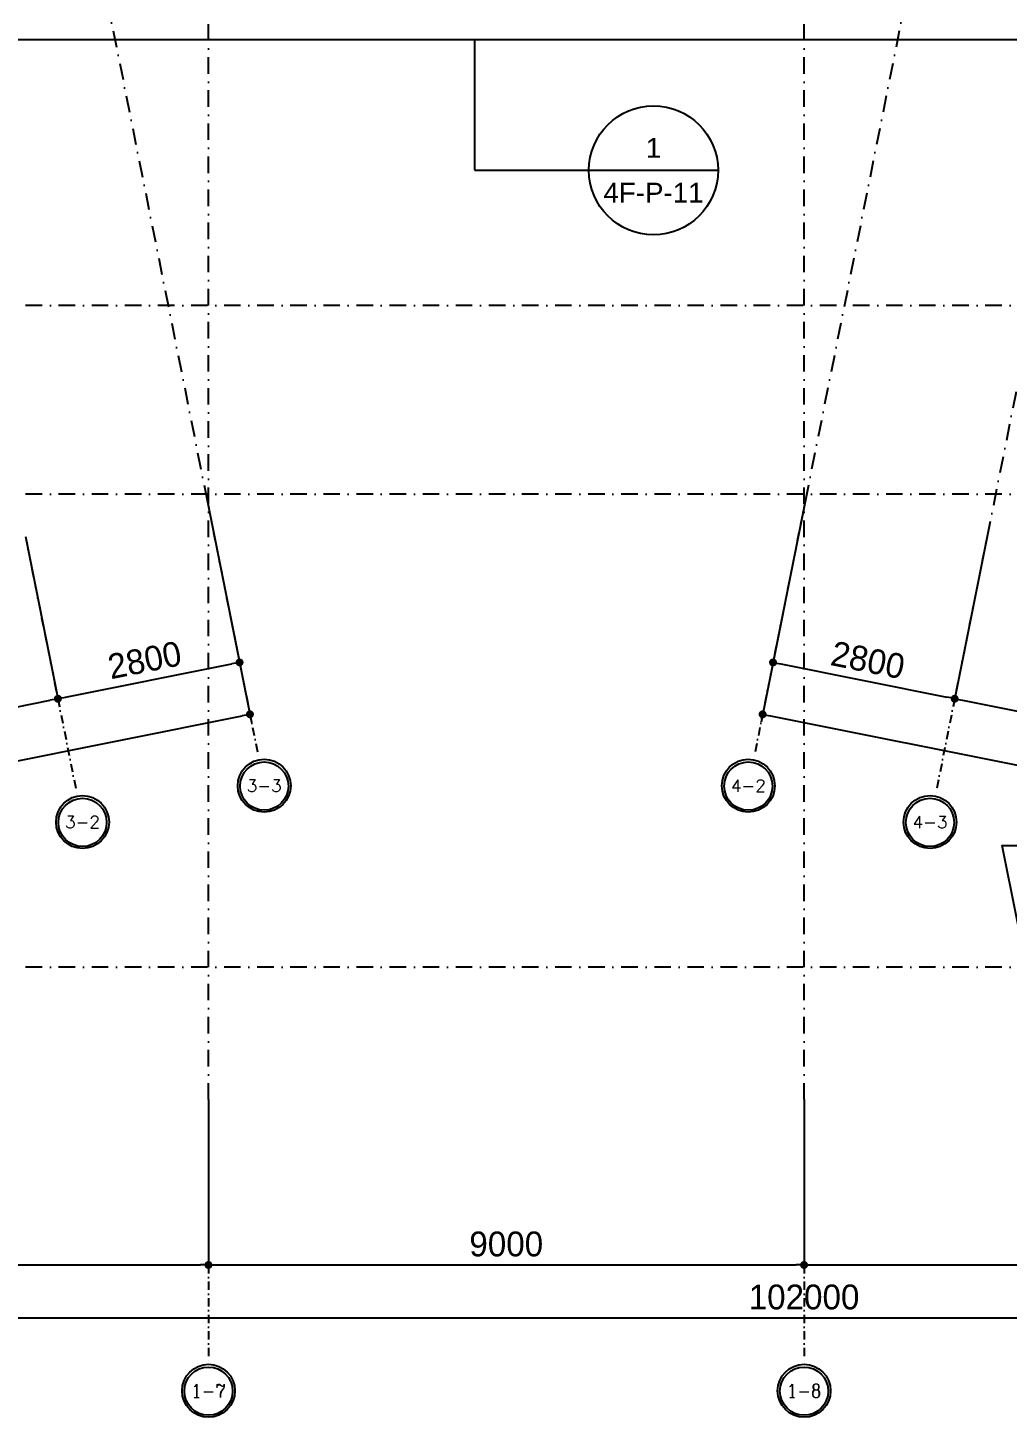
# Model space of a CAD drawing. Extents: x -354516 to 794396, y -401250 to -150594.
# Drawn here: x -7231 to 7570, y -401250 to -380252 of the extents above; entities that cross this region are included whole.
import ezdxf
from ezdxf.enums import TextEntityAlignment as Align

# ---------------------------------------------------------------- set-up
doc = ezdxf.new("R2010")
doc.units = 0
doc.header["$LTSCALE"] = 1000
doc.header["$MEASUREMENT"] = 0
for name, pattern in [('DASH', [0.35, 0.25, -0.1]), ('DASHDOT2', [0.5, 0.25, -0.125, 0, -0.125]), ('DOTE', [2.42, 2, -0.2, 0.02, -0.2])]:
    doc.linetypes.add(name, pattern=pattern)
for name, color, linetype in [('0-吊顶', 6, 'Continuous'), ('5', 5, 'Continuous'), ('A-轴线1', 1, 'DOTE'), ('AXIS', 35, 'Continuous'), ('AXIS_TEXT', 7, 'Continuous'), ('P-完成面', 4, 'Continuous'), ('墙体', 7, 'Continuous')]:
    doc.layers.add(name, color=color, linetype=linetype)
doc.styles.add('510p-03$0$Arial_2', font='arial.ttf', dxfattribs={"height": 6.392964})
doc.styles.add('_TCH_AXIS', font='COMPLEX', dxfattribs={"bigfont": 'GBCBIG'})
doc.styles.add('COMPLEX', font='COMPLEX')
doc.styles.add('Word-n', font='stylu.ttf')
doc.dimstyles.new('1-150', dxfattribs={"dimscale": 150, "dimtxt": 2.5, "dimasz": 0.8, "dimexe": 0.8, "dimexo": 0, "dimgap": 0.8, "dimtad": 1, "dimdec": 0, "dimzin": 0, "dimdsep": 46, "dimtxsty": 'Word-n', "dimblk": 'DOT', "dimcen": 0, "dimclrd": 137, "dimclre": 137, "dimclrt": 35, "dimadec": 4, "dimazin": 0, "dimtfac": 1, "dimtdec": 0, "dimtofl": 0, "dimtmove": 2, "dimatfit": 3, "dimldrblk": 'A', "dimfxl": 0, "dimtolj": 1, "dimtzin": 0, "dimarcsym": 0})

# ---------------------------------------------------------------- blocks, each defined once
blk = doc.blocks.new('_AXISO')
blk.add_circle((0, 0), 0.5)
at = {"layer": 'AXIS_TEXT', "style": 'COMPLEX', "width": 1.041667}
blk.add_attdef('A', text='', height=0.56, dxfattribs=at).set_placement((-0.25, -0.28), (0.25, -0.28), align=Align.FIT)
blk = doc.blocks.new('_Dot')
at = {"color": 0, "linetype": 'ByBlock', "lineweight": -2}
blk.add_line((-0.5, 0), (-1, 0), dxfattribs=at)
at = {"color": 0, "linetype": 'ByBlock', "const_width": 0.5}
blk.add_lwpolyline([(-0.25, 0, 1), (0.25, 0, 1)], format="xyb", close=True, dxfattribs=at)
blk = doc.blocks.new('*D210')
at = {"layer": 'Defpoints', "color": 0}
for p in [(-4564, -11413), (97436, -11413), (97436, -14713)]:
    blk.add_point(p, dxfattribs=at)
at = {"layer": '墙体', "color": 137, "lineweight": -2}
for p, q in [((-4564, -11413), (-4564, -14833)), ((97436, -11413), (97436, -14833)), ((-4444, -14713), (97316, -14713))]:
    blk.add_line(p, q, dxfattribs=at)
at = {"layer": '墙体', "color": 137, "lineweight": -2, "xscale": 120, "yscale": 120, "zscale": 120, "rotation": 180}
blk.add_blockref('_Dot', (-4564, -14713), dxfattribs=at)
at = {"layer": '墙体', "color": 137, "lineweight": -2, "xscale": 120, "yscale": 120, "zscale": 120}
blk.add_blockref('_Dot', (97436, -14713), dxfattribs=at)
at = {"layer": '墙体', "color": 35, "insert": (46436, -14399), "char_height": 375, "attachment_point": 5, "style": 'Word-n'}
blk.add_mtext('\\A1;102000', dxfattribs=at)
blk = doc.blocks.new('A')
at = {"color": 134}
for p, q in [((-0.37, 0), (-2.13, 0)), ((-1.44, 1.15), (-1.09, 1.44)), ((-1.44, 1.15), (-0.37, 0)), ((-1.44, -1.15), (-0.37, 0)), ((-1.09, 1.44), (0, 0)), ((-1.09, -1.44), (0, 0)), ((-1.44, -1.15), (-1.09, -1.44))]:
    blk.add_line(p, q, dxfattribs=at)
for points in [[(-1.44, 1.15), (-1.09, 1.44), (-0.37, 0), (0, 0)], [(-1.44, -1.15), (-1.09, -1.44), (-0.37, 0), (0, 0)]]:
    blk.add_solid(points, dxfattribs=at)
blk = doc.blocks.new('*D215')
at = {"layer": 'Defpoints', "color": 0}
for p in [(28436, -11413), (37436, -11413), (37436, -13913)]:
    blk.add_point(p, dxfattribs=at)
at = {"layer": '墙体', "color": 137, "lineweight": -2}
for p, q in [((28436, -11413), (28436, -14033)), ((37436, -11413), (37436, -14033)), ((28556, -13913), (37316, -13913))]:
    blk.add_line(p, q, dxfattribs=at)
at = {"layer": '墙体', "color": 137, "lineweight": -2, "xscale": 120, "yscale": 120, "zscale": 120, "rotation": 180}
blk.add_blockref('_Dot', (28436, -13913), dxfattribs=at)
at = {"layer": '墙体', "color": 137, "lineweight": -2, "xscale": 120, "yscale": 120, "zscale": 120}
blk.add_blockref('_Dot', (37436, -13913), dxfattribs=at)
at = {"layer": '墙体', "color": 35, "insert": (32936, -13598), "char_height": 375, "attachment_point": 5, "style": 'Word-n'}
blk.add_mtext('\\A1;9000', dxfattribs=at)
blk = doc.blocks.new('*D216')
at = {"layer": 'Defpoints', "color": 0}
for p in [(37436, -11413), (46436, -11413), (46436, -13913)]:
    blk.add_point(p, dxfattribs=at)
at = {"layer": '墙体', "color": 137, "lineweight": -2}
for p, q in [((37436, -11413), (37436, -14033)), ((46436, -11413), (46436, -14033)), ((37556, -13913), (46316, -13913))]:
    blk.add_line(p, q, dxfattribs=at)
at = {"layer": '墙体', "color": 137, "lineweight": -2, "xscale": 120, "yscale": 120, "zscale": 120, "rotation": 180}
blk.add_blockref('_Dot', (37436, -13913), dxfattribs=at)
at = {"layer": '墙体', "color": 137, "lineweight": -2, "xscale": 120, "yscale": 120, "zscale": 120}
blk.add_blockref('_Dot', (46436, -13913), dxfattribs=at)
at = {"layer": '墙体', "color": 35, "insert": (41936, -13598), "char_height": 375, "attachment_point": 5, "style": 'Word-n'}
blk.add_mtext('\\A1;9000', dxfattribs=at)
blk = doc.blocks.new('*D217')
at = {"layer": 'Defpoints', "color": 0}
for p in [(46436, -11413), (55436, -11413), (55436, -13913)]:
    blk.add_point(p, dxfattribs=at)
at = {"layer": '墙体', "color": 137, "lineweight": -2}
for p, q in [((46436, -11413), (46436, -14033)), ((55436, -11413), (55436, -14033)), ((46556, -13913), (55316, -13913))]:
    blk.add_line(p, q, dxfattribs=at)
at = {"layer": '墙体', "color": 137, "lineweight": -2, "xscale": 120, "yscale": 120, "zscale": 120, "rotation": 180}
blk.add_blockref('_Dot', (46436, -13913), dxfattribs=at)
at = {"layer": '墙体', "color": 137, "lineweight": -2, "xscale": 120, "yscale": 120, "zscale": 120}
blk.add_blockref('_Dot', (55436, -13913), dxfattribs=at)
at = {"layer": '墙体', "color": 35, "insert": (50936, -13598), "char_height": 375, "attachment_point": 5, "style": 'Word-n'}
blk.add_mtext('\\A1;9000', dxfattribs=at)
blk = doc.blocks.new('*D173')
at = {"layer": 'Defpoints', "color": 0}
for p in [(37416, -2355), (23394, -5160), (38063, -5591)]:
    blk.add_point(p, dxfattribs=at)
at = {"layer": '墙体', "color": 137, "lineweight": -2}
for p, q in [((37416, -2355), (38087, -5709)), ((23394, -5160), (24064, -8513)), ((24158, -8372), (37945, -5615))]:
    blk.add_line(p, q, dxfattribs=at)
at = {"layer": '墙体', "color": 137, "lineweight": -2, "xscale": 120, "yscale": 120, "zscale": 120}
for p, rotation in [((38063, -5591), 11.30993247402018), ((24041, -8396), 191.3099324740202)]:
    blk.add_blockref('_Dot', p, dxfattribs=dict(at, rotation=rotation))
at = {"layer": '墙体', "color": 35, "insert": (30990, -6682), "char_height": 375, "attachment_point": 5, "rotation": 11.3099, "style": 'Word-n'}
blk.add_mtext('\\A1;14300', dxfattribs=at)
blk = doc.blocks.new('*D174')
at = {"layer": 'Defpoints', "color": 0}
for p in [(34670, -2904), (23394, -5160), (35161, -5356)]:
    blk.add_point(p, dxfattribs=at)
at = {"layer": '墙体', "color": 137, "lineweight": -2}
for p, q in [((34670, -2904), (35184, -5473)), ((23394, -5160), (23907, -7729)), ((24002, -7588), (35043, -5379))]:
    blk.add_line(p, q, dxfattribs=at)
at = {"layer": '墙体', "color": 137, "lineweight": -2, "xscale": 120, "yscale": 120, "zscale": 120}
for p, rotation in [((35161, -5356), 11.30993247402018), ((23884, -7611), 191.3099324740202)]:
    blk.add_blockref('_Dot', p, dxfattribs=dict(at, rotation=rotation))
at = {"layer": '墙体', "color": 35, "insert": (29460, -6173), "char_height": 375, "attachment_point": 5, "rotation": 11.3099, "style": 'Word-n'}
blk.add_mtext('\\A1;11500', dxfattribs=at)
blk = doc.blocks.new('*D175')
at = {"layer": 'Defpoints', "color": 0}
for p in [(37416, -2355), (34670, -2904), (37906, -4807)]:
    blk.add_point(p, dxfattribs=at)
at = {"layer": '墙体', "color": 137, "lineweight": -2}
for p, q in [((37416, -2355), (37930, -4924)), ((34670, -2904), (35184, -5473)), ((35278, -5332), (37788, -4830))]:
    blk.add_line(p, q, dxfattribs=at)
at = {"layer": '墙体', "color": 137, "lineweight": -2, "xscale": 120, "yscale": 120, "zscale": 120}
for p, rotation in [((37906, -4807), 11.30993247402021), ((35161, -5356), 191.3099324740202)]:
    blk.add_blockref('_Dot', p, dxfattribs=dict(at, rotation=rotation))
at = {"layer": '墙体', "color": 35, "insert": (36471, -4772), "char_height": 375, "attachment_point": 5, "rotation": 11.3099, "style": 'Word-n'}
blk.add_mtext('\\A1;2800', dxfattribs=at)
blk = doc.blocks.new('*D180')
at = {"layer": 'Defpoints', "color": 0}
for p in [(46457, -2355), (60479, -5160), (59832, -8396)]:
    blk.add_point(p, dxfattribs=at)
at = {"layer": '墙体', "color": 137, "lineweight": -2}
for p, q in [((46457, -2355), (45786, -5709)), ((60479, -5160), (59808, -8513)), ((45927, -5615), (59714, -8372))]:
    blk.add_line(p, q, dxfattribs=at)
at = {"layer": '墙体', "color": 137, "lineweight": -2, "xscale": 120, "yscale": 120, "zscale": 120}
for p, rotation in [((45810, -5591), 168.6900675259798), ((59832, -8396), 348.6900675259798)]:
    blk.add_blockref('_Dot', p, dxfattribs=dict(at, rotation=rotation))
at = {"layer": '墙体', "color": 35, "insert": (52883, -6682), "char_height": 375, "attachment_point": 5, "rotation": 348.6901, "style": 'Word-n'}
blk.add_mtext('\\A1;14300', dxfattribs=at)
blk = doc.blocks.new('*D181')
at = {"layer": 'Defpoints', "color": 0}
for p in [(46457, -2355), (49203, -2904), (48712, -5356)]:
    blk.add_point(p, dxfattribs=at)
at = {"layer": '墙体', "color": 137, "lineweight": -2}
for p, q in [((46457, -2355), (45943, -4924)), ((49203, -2904), (48689, -5473)), ((46084, -4830), (48595, -5332))]:
    blk.add_line(p, q, dxfattribs=at)
at = {"layer": '墙体', "color": 137, "lineweight": -2, "xscale": 120, "yscale": 120, "zscale": 120}
for p, rotation in [((45967, -4807), 168.6900675259798), ((48712, -5356), 348.6900675259798)]:
    blk.add_blockref('_Dot', p, dxfattribs=dict(at, rotation=rotation))
at = {"layer": '墙体', "color": 35, "insert": (47401, -4772), "char_height": 375, "attachment_point": 5, "rotation": 348.6901, "style": 'Word-n'}
blk.add_mtext('\\A1;2800', dxfattribs=at)
blk = doc.blocks.new('*D182')
at = {"layer": 'Defpoints', "color": 0}
for p in [(49203, -2904), (60479, -5160), (59989, -7611)]:
    blk.add_point(p, dxfattribs=at)
at = {"layer": '墙体', "color": 137, "lineweight": -2}
for p, q in [((49203, -2904), (48689, -5473)), ((60479, -5160), (59965, -7729)), ((48830, -5379), (59871, -7588))]:
    blk.add_line(p, q, dxfattribs=at)
at = {"layer": '墙体', "color": 137, "lineweight": -2, "xscale": 120, "yscale": 120, "zscale": 120}
for p, rotation in [((48712, -5356), 168.6900675259798), ((59989, -7611), 348.6900675259798)]:
    blk.add_blockref('_Dot', p, dxfattribs=dict(at, rotation=rotation))
at = {"layer": '墙体', "color": 35, "insert": (54413, -6173), "char_height": 375, "attachment_point": 5, "rotation": 348.6901, "style": 'Word-n'}
blk.add_mtext('\\A1;11500', dxfattribs=at)
blk = doc.blocks.new('510p-03$0$SameDrawingTag')
blk.add_line((-6.5, 0), (6.5, 0))
blk.add_circle((0, 0), 6.5)
at = {"style": '510p-03$0$Arial_2'}
blk.add_attdef('DWG#', text='', height=2.5, dxfattribs=at).set_placement((0, 3.25), align=Align.MIDDLE_CENTER)
blk = doc.blocks.new('GRID')
at = {"layer": '5', "color": 250, "ltscale": 2}
for centre in [(38278.8, -6675.6), (45594, -6675.6), (35533.1, -7224.8), (48339.6, -7224.8), (37436.4, -15819.3), (46436.4, -15819.3)]:
    blk.add_circle(centre, 364.6, dxfattribs=at)
at = {"layer": '墙体', "color": 250, "linetype": 'DASHDOT2', "lineweight": -3}
for p, q in [((20697.5, 81236.4), (37415.8, -2355.2)), ((63175.2, 81236.4), (46456.9, -2355.2)), ((65920.9, 80687.3), (49202.5, -2904.3)), ((37436.4, -11413.5), (37436.4, 36586.5)), ((46436.4, -11413.5), (46436.4, 36586.5)), ((107436.4, 586.5), (-19063.6, 586.5)), ((107436.4, -2263.5), (-19063.6, -2263.5)), ((107436.4, -9413.5), (-19063.6, -9413.5))]:
    blk.add_line(p, q, dxfattribs=at)
at = {"layer": '墙体', "color": 35, "linetype": 'DASHDOT2', "ltscale": 0.5}
for p, q in [((37415.8, -2355.2), (38200.3, -6277.5)), ((46456.9, -2355.2), (45672.5, -6277.5)), ((34670.2, -2904.3), (35454.7, -6826.6)), ((49202.5, -2904.3), (48418.1, -6826.6)), ((37436.4, -11413.5), (37436.4, -15413.5)), ((46436.4, -11413.5), (46436.4, -15413.5))]:
    blk.add_line(p, q, dxfattribs=at)
at = {"layer": 'AXIS'}
ref = blk.add_blockref('_AXISO', (38278.8, -6669.8), dxfattribs=dict(at, xscale=800, yscale=800, zscale=800))
ref.add_attrib('A', '3-3', dxfattribs={"layer": 'AXIS_TEXT', "height": 187.78, "style": '_TCH_AXIS'}).set_placement((38015, -6763.6), (38542.5, -6763.6), align=Align.FIT)
ref = blk.add_blockref('_AXISO', (45594, -6669.8), dxfattribs=dict(at, xscale=800, yscale=800, zscale=800))
ref.add_attrib('A', '4-2', dxfattribs={"layer": 'AXIS_TEXT', "height": 182.29, "style": '_TCH_AXIS'}).set_placement((45329.3, -6760.9), (45858.8, -6760.9), align=Align.FIT)
ref = blk.add_blockref('_AXISO', (35533.1, -7218.9), dxfattribs=dict(at, xscale=800, yscale=800, zscale=800))
ref.add_attrib('A', '3-2', dxfattribs={"layer": 'AXIS_TEXT', "height": 187.78, "style": '_TCH_AXIS'}).set_placement((35269.3, -7312.8), (35796.9, -7312.8), align=Align.FIT)
ref = blk.add_blockref('_AXISO', (48339.6, -7218.9), dxfattribs=dict(at, xscale=800, yscale=800, zscale=800))
ref.add_attrib('A', '4-3', dxfattribs={"layer": 'AXIS_TEXT', "height": 182.29, "style": '_TCH_AXIS'}).set_placement((48074.9, -7310), (48604.4, -7310), align=Align.FIT)
ref = blk.add_blockref('_AXISO', (37436.4, -15813.5), dxfattribs=dict(at, xscale=800, yscale=800, zscale=800))
ref.add_attrib('A', '1-7', dxfattribs={"layer": 'AXIS_TEXT', "height": 199.75, "style": '_TCH_AXIS'}).set_placement((37174.8, -15913.3), (37698, -15913.3), align=Align.FIT)
ref = blk.add_blockref('_AXISO', (46436.4, -15813.5), dxfattribs=dict(at, xscale=800, yscale=800, zscale=800))
ref.add_attrib('A', '1-8', dxfattribs={"layer": 'AXIS_TEXT', "height": 199.75, "style": '_TCH_AXIS'}).set_placement((46174.8, -15913.3), (46698, -15913.3), align=Align.FIT)
at = {"layer": '墙体', "color": 137}
for p1, p2, distance, picture, middle in [((23393.5, -5159.7), (37415.8, -2355.2), -3300, '*D173', (30989.7, -6682.3)), ((34670.2, -2904.3), (37415.8, -2355.2), -2500, '*D175', (36471.5, -4772)), ((46456.9, -2355.2), (60479.2, -5159.7), -3300, '*D180', (52883.1, -6682.3)), ((46456.9, -2355.2), (49202.5, -2904.3), -2500, '*D181', (47401.3, -4772)), ((23393.5, -5159.7), (34670.2, -2904.3), -2500, '*D174', (29460, -6172.6)), ((49202.5, -2904.3), (60479.2, -5159.7), -2500, '*D182', (54412.8, -6172.6)), ((-4563.6, -11413.5), (97436.4, -11413.5), -3300, '*D210', (46436.4, -14399.2)), ((28436.4, -11413.5), (37436.4, -11413.5), -2500, '*D215', (32936.4, -13598.4)), ((37436.4, -11413.5), (46436.4, -11413.5), -2500, '*D216', (41936.4, -13598.4)), ((46436.4, -11413.5), (55436.4, -11413.5), -2500, '*D217', (50936.4, -13598.4))]:
    dim = blk.add_aligned_dim(p1=p1, p2=p2, distance=distance, dimstyle='1-150', dxfattribs=at)
    dim.commit()
    dim.dimension.update_dxf_attribs({"geometry": picture, "text_midpoint": middle})

msp = doc.modelspace()

# ---------------------------------------------------------------- linework, layer by layer
at = {"layer": '0-吊顶', "linetype": 'DASH', "ltscale": 0.01}
msp.add_lwpolyline([(-8837.6, -369895.7), (7875, -369895.7, -0.4142136), (9375, -371395.7), (9375, -378934.7, -0.4142136), (7875, -380434.7), (-8837.6, -380434.7, -0.4142136), (-10337.6, -378934.7), (-10337.6, -371395.7, -0.4142136)], format="xyb", close=True, dxfattribs=at)
msp.add_lwpolyline([(-481.3, -380434.7), (-481.3, -382406.2), (1249.5, -382406.2)], dxfattribs=at)
at = {"layer": 'P-完成面'}
msp.add_lwpolyline([(9535.6, -396450), (9035.6, -396450), (7924.4, -394763.8), (7493.5, -392609.8), (7993.5, -392609.8), (9104.9, -394295.9), (9535.6, -396450)], close=True, dxfattribs=at)

# ---------------------------------------------------------------- block references
at = {"layer": '0-吊顶'}
ref = msp.add_blockref('510p-03$0$SameDrawingTag', (2224.5, -382406.2), dxfattribs=dict(at, xscale=150, yscale=150, zscale=150))
ref.add_attrib('DWG#', '1', dxfattribs={"layer": '0', "height": 300, "style": '510p-03$0$Arial_2'}).set_placement((2224.5, -382066.5), align=Align.MIDDLE_CENTER)
ref.add_attrib('SHT#', '4F-P-11', dxfattribs={"layer": '0', "height": 300, "style": '510p-03$0$Arial_2'}).set_placement((2224.5, -382744.1), align=Align.MIDDLE_CENTER)
at = {"layer": 'A-轴线1'}
msp.add_blockref('GRID', (-41936.4, -385036.5), dxfattribs=at)

doc.saveas('drawing.dxf')
